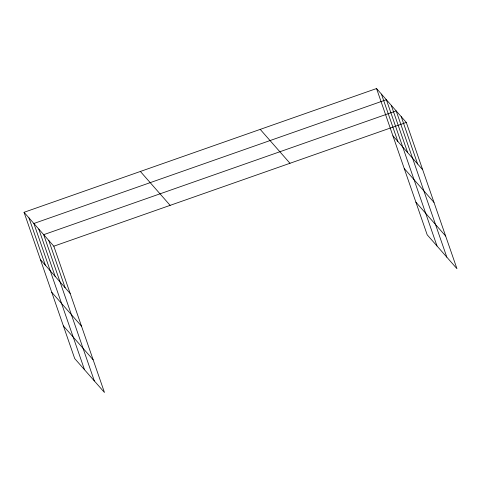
<?xml version="1.0" encoding="UTF-8"?>
<svg xmlns="http://www.w3.org/2000/svg" width="481" height="481" viewBox="0 0 481 481"><rect width="100%" height="100%" fill="white"/><g stroke="black" fill="none" stroke-linecap="round" stroke-linejoin="round"><path stroke-width="0.72" d="M24.05 212.301L53.812 246.2L104.461 392.46L74.699 358.561L24.05 212.301L376.539 88.54L406.301 122.439L456.95 268.699L427.188 234.8L376.539 88.54M53.812 246.2L406.301 122.439M392.923 135.84L422.685 169.739M404.232 168.494L433.988 202.393M415.879 202.14L445.64 236.039M260.221 129.383L289.983 163.281M140.374 171.458L170.136 205.357M40.428 259.608L70.19 293.5M51.738 292.262L81.499 326.16M63.39 325.908L93.152 359.806M401.244 116.673L417.622 163.979M446.831 257.173L396.182 110.913L43.693 234.674L94.342 380.934M391.275 105.321L407.654 152.621M437.013 245.983L386.363 99.723L33.868 223.491L84.518 369.751M381.451 94.132L397.829 141.432M48.749 240.44L65.133 287.74M38.781 229.082L55.159 276.383M28.962 217.899L45.34 265.199"/></g></svg>
